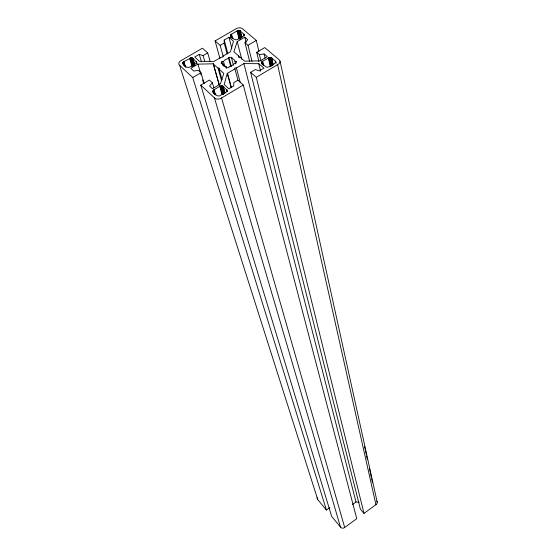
<?xml version="1.0" encoding="UTF-8"?>
<svg xmlns="http://www.w3.org/2000/svg" width="556" height="556" viewBox="0 0 556 556"><rect width="100%" height="100%" fill="white"/><g stroke="black" fill="none" stroke-linecap="round" stroke-linejoin="round"><path stroke-width="0.83" d="M182.861 63.252L183.904 61.598L191 57.893L192.835 58.276L196.615 62.168L195.58 63.822L188.818 67.498L186.607 67.165L182.861 63.252L183.438 65.135M227.14 53.939L224.207 43.048L224.221 40.025L228.926 37.287L233.457 41.2L230.476 51.777L222.921 56.191A0.89 0.57 -15.3 0 1 222.664 57.039A0.89 0.57 -15.3 0 1 221.455 57.053L213.99 61.417L199.472 61.348L194.69 56.99L199.25 54.342L203.065 55.614L207.708 52.917L210.099 61.25M261.674 62.341L262.015 63.495L265.789 66.824L267.353 67.255L269.146 66.769L274.859 63.426L275.818 61.744L271.641 57.789L269.723 57.4L262.342 61.375L261.674 62.341L262.078 64.03M230.518 35.528L231.505 34.166L237.071 30.983L238.802 30.524L240.289 30.907L244.216 34.639L243.25 36.237L236.641 39.823L234.423 39.518L230.865 36.383L230.518 35.528L231.143 37.871M212.927 91.254L213.97 89.78L219.808 86.375L221.608 85.895L223.151 86.333L227.168 90.461L226.146 92.199L219.217 96.028L216.916 95.667L213.268 92.192L212.927 91.254L213.414 92.921M376.773 501.13A2.787 2.509 -11.1 0 1 375.919 504.674L363.999 513.396L360.399 509.192L250.617 72.343L255.315 69.556L259.339 70.89L263.94 68.159L258.755 63.676L243.91 63.599L236.411 68.027A0.903 0.584 -14.9 0 0 235.188 68.034A0.903 0.584 -14.9 0 0 234.931 68.895L227.272 73.413L224.158 84.54L228.843 88.814L233.749 85.902L233.735 82.649L237.892 80.182L243.299 85.033L356.75 518.672L344.699 527.491A2.808 2.551 -16.9 0 1 340.501 527.06L331.654 516.413L200.779 85.117L209.376 80.057L212.378 82.816L213.838 87.82M230.615 66.039L228.585 58.491L228.912 57.324L232.019 57.337L231.65 58.463L233.437 65.177M249.595 61.223L244.974 42.708L247.726 39.719L244.765 37.203L237.217 41.61L233.861 51.764L238.712 55.989L239.149 57.671M228.585 58.491A6.186 3.996 -15.1 0 0 223.512 61.466L221.907 61.459L221.163 63.662L222.831 63.634A6.186 3.996 -15.1 0 0 226.118 66.56L225.729 67.707L228.863 67.728L229.19 66.546A6.186 3.996 -15.1 0 0 234.291 63.544L235.904 63.551L236.627 61.341L234.945 61.375A6.186 3.996 -15.1 0 0 231.65 58.47M212.378 82.816L209.48 85.971L212.434 88.71L220.294 84.067L223.832 73.413L219.001 69.055A0.897 0.584 -15.5 0 0 219.266 68.193A0.897 0.584 -15.5 0 0 218.056 68.2L213.198 63.822L197.894 64.128L190.743 68.298L193.731 71.071L198.374 70.362L200.952 72.739L204.191 83.546M352.469 504.507L355.979 501.964L359.169 502.29M207.708 52.917L202.447 48.198L181.381 60.409A4.733 3.023 -16.6 0 0 179.616 65.288L317.768 499.656L326.407 510.054L329.68 507.684M200.779 85.117L214.456 97.898A4.9 3.246 -15.8 0 0 221.594 97.967L243.299 85.033M250.617 72.343L256.302 77.333L277.597 64.649A4.83 3.148 -13.5 0 0 279.029 59.666L264.725 47.587L256.698 52.313L258.936 61.598M179.616 65.288L192.737 77.548L200.952 72.739M244.974 42.708L248.004 45.3L256.309 40.435L258.929 51.409M256.309 40.435L242.604 28.863A4.663 2.94 -14.5 0 0 235.8 28.905L215.075 40.915L220.176 45.39L224.207 43.048M256.698 52.313L259.416 54.641L264.093 53.925L267.318 56.663L260.229 60.861L244.647 61.174L239.671 56.83A0.897 0.577 -14.7 0 1 238.454 56.844A0.897 0.577 -14.7 0 1 238.712 55.989M183.383 62.022L184.675 66.164M183.181 62.258L184.217 65.566M183.021 62.508L183.807 64.989M182.917 62.758L183.438 64.413M182.861 63.009L183.383 64.663M183.904 61.598L185.718 67.394M183.626 61.799L185.183 66.769M192.737 77.548L326.407 510.054M189.937 58.178L192.223 65.65M189.61 58.338L192.154 66.637M191.709 57.88L193.981 65.351M191.361 57.873L193.634 65.337M191 57.893L193.28 65.365M190.638 57.956L193.175 66.254M190.284 58.053L192.564 65.518M192.835 58.276L194.85 64.92M192.605 58.13L194.621 64.767M192.334 58.012L194.35 64.656M192.035 57.928L194.301 65.399M196.449 61.716L196.949 63.377M196.296 61.528L196.796 63.189M197.894 64.128L201.14 74.935M202.634 79.925L203.385 82.42M199.25 54.342L201.467 61.834M212.934 91.511L213.483 93.422M214.456 97.898L340.501 527.06M213.97 89.78L215.429 94.777M213.685 89.989L215.144 94.993M213.441 90.218L214.658 94.388M203.065 55.614L204.775 61.452M213.233 90.468L214.213 93.804M213.08 90.725L214.06 94.061M212.976 90.989L213.712 93.491M221.594 97.967L344.699 527.491M220.496 86.076L222.866 94.423M220.141 86.215L222.511 94.555M213.351 63.961L219.3 84.825M219.808 86.375L222.185 94.715M213.198 63.822L219.391 85.527M222.31 85.958L224.429 93.471M221.969 85.909L224.089 93.422M221.608 85.895L223.734 93.401M221.239 85.916L223.602 94.263M220.864 85.978L223.234 94.325M219.001 69.055L222.052 79.911M218.056 68.2L221.58 80.731M223.151 86.333L225.034 93.019M222.907 86.173L224.791 92.866M222.622 86.048L224.742 93.561M226.987 89.989L227.46 91.657M226.82 89.78L227.293 91.455M215.075 40.915L219.947 58.47M222.831 63.634L223.526 66.143M221.907 61.459L223.06 65.643M226.111 66.567L226.57 68.235M220.176 45.39L223.151 56.267M227.508 73.274L231.407 87.507M227.272 73.413L231.178 87.646M223.505 61.466L224.881 66.491M228.912 57.324L231.386 66.532M224.221 40.025L227.821 53.446M234.931 68.895L238.044 80.634M228.926 37.287L231.803 48.191M234.945 61.375L235.612 63.891M236.411 68.027L240.171 82.281M230.803 34.806L231.463 37.328M230.664 35.049L231.317 37.565M230.566 35.285L231.22 37.808M231.505 34.166L232.596 38.371M231.233 34.361L232.109 37.725M230.997 34.576L231.873 37.94M243.91 63.599L355.979 501.964M237.217 41.61L241.749 59.277M237.391 30.83L239.316 38.392M237.071 30.983L239.212 39.393M239.149 30.531L241.054 38.1M238.802 30.524L240.713 38.086M238.448 30.545L240.567 38.955M238.086 30.608L240.213 39.017M237.732 30.705L239.65 38.267M240.289 30.907L241.985 37.648M240.053 30.768L241.749 37.502M239.782 30.656L241.471 37.384M239.476 30.573L241.172 37.301M244.035 34.208L244.452 35.89M244.765 37.203L246.023 42.256M243.869 34.02L244.292 35.702M256.302 77.333L363.999 513.396M248.004 45.3L251.965 61.313M258.755 63.676L260.583 71.265M261.911 61.841L262.515 64.371M261.765 62.091L262.369 64.621M259.416 54.641L260.827 60.541M262.62 61.167L263.62 65.393M262.342 61.375L263.141 64.753M262.105 61.598L262.905 64.976M264.093 53.925L265.08 58.158M268.312 57.852L270.265 66.317M269.723 57.4L271.662 65.865M269.347 57.463L271.293 65.928M268.986 57.56L270.932 66.025M268.638 57.692L270.584 66.157M271.641 57.789L273.184 64.566M271.397 57.636L272.94 64.413M271.106 57.518L272.85 65.142M270.793 57.435L272.53 65.052M270.445 57.386L272.19 65.003M270.091 57.372L272.03 65.844M275.623 61.285L276.123 63.203M275.442 61.09L275.825 62.786M277.597 64.649L375.919 504.674M280.036 61.223L377.197 502.131M364.548 446.656L365.111 449.192M365.487 450.888L366.237 454.273M366.612 455.969L367.356 459.353M369.42 468.673L370.164 472.058M370.539 473.754L371.29 477.138M371.665 478.834L372.409 482.219M317.768 499.656A2.752 2.453 -18.6 0 1 317.184 497.676"/></g></svg>
